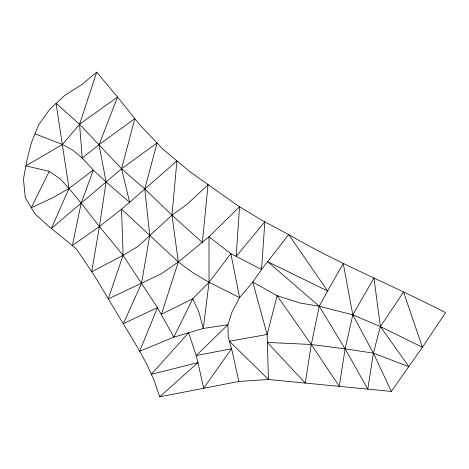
<?xml version="1.0" encoding="UTF-8"?>
<svg xmlns="http://www.w3.org/2000/svg" width="469" height="469" viewBox="0 0 469 469"><rect width="100%" height="100%" fill="white"/><g stroke="black" fill="none" stroke-linecap="round" stroke-linejoin="round"><path stroke-width="0.7" d="M96.696 72.179L79.566 124.256L62.441 144.499L25.895 165.833L49.245 171.384L60.091 178.765L69.013 188.479L81.201 203.106L99.416 226.55L123.077 255.347L157.461 307.646L173.876 337.176L203.312 328.406L227.899 324.765L232.161 311.604L239.606 297.604L252.773 282.045L261.555 269.523L288.67 234.535C339.175 264.07 393.702 285.721 445.55 312.665L422.376 347.283L391.328 391.416L268.426 379.497L238.879 381.455L159.683 396.821L154.014 380.142L146.674 364.014L138.115 348.356L94.744 276.253L76.171 248.664L49.397 226.908L34.823 213.753L25.244 197.513L23.45 179.17L26.815 160.803L31.429 142.599L38.569 125.012L49.866 109.078L64.693 95.494L82.063 84.385L96.696 72.179L118.487 98.156L139.621 124.613L163.171 149.412L189.875 171.666L237.367 205.375L262.505 220.623L288.67 234.535L327.626 290.973L319.242 306.257L311.293 344.498L305.26 383.079L267.371 342.423L311.293 344.498L345.114 348.872L373.383 353.134L408.927 366.682L380.371 326.594L373.957 277.988L352.817 314.851L345.114 348.872L339.251 386.368L311.293 344.498L277.103 295.704L252.773 282.045L267.142 334.491L268.426 379.497L229.394 341.215L267.142 334.491L277.103 295.704L300.377 303.085L319.242 306.257L352.817 314.851L380.371 326.594L422.376 347.283L403.563 291.976L380.371 326.594L373.383 353.134L367.807 389.135L345.114 348.872L319.242 306.257L267.647 261.661L327.626 290.973L343.255 263.484L352.817 314.851L373.383 353.134L391.328 391.416M49.245 171.384L31.271 207.732L52.364 197.959L69.013 188.479L93.325 170.077L106.082 181.949L129.643 202.309L176.924 160.879L171.965 215.189L178.308 261.966L161.436 314.289L192.736 298.753L209.045 282.256L230.859 253.647L261.555 269.523L264.827 221.86L236.188 256.402L239.565 206.706L208.963 236.804L178.308 261.966L160.92 274.013L108.228 298.952L123.077 255.347L121.53 209.151L129.643 202.309L121.553 168.752L134.814 118.598L99.023 144.757L82.175 158.053L73.082 150.35L62.441 144.499L34.999 133.806M159.683 396.821L197.953 362.631L196.183 355.549L188.591 332.791L151.352 374.291L197.953 362.631L203.646 388.215L231.598 348.754L228.192 337.111L227.899 324.765L196.183 355.549L231.598 348.754L238.879 381.455M208.031 184.774L202.379 242.491L171.965 215.189L144.792 188.96L121.553 168.752L79.566 124.256L56.075 103.397L69.013 188.479L51.35 228.491L121.553 168.752L157.045 142.963L144.792 188.96L149.746 235.485L141.503 283.428L123.324 323.674L157.461 307.646L139.692 351.228L173.876 337.176L192.736 298.753L198.745 311.574L203.312 328.406L209.045 282.256L208.963 236.804L230.859 253.647L239.606 297.604L209.045 282.256L192.906 272.718L178.308 261.966L121.53 209.151L99.416 226.55L72.367 245.568L81.201 203.106L93.325 170.077L82.175 158.053L79.566 124.256L117.561 97.048L99.023 144.757L106.082 181.949L99.416 226.55L91.736 271.786L123.077 255.347L137.886 246.524L171.965 215.189L187.19 204.156L208.031 184.774"/></g></svg>
